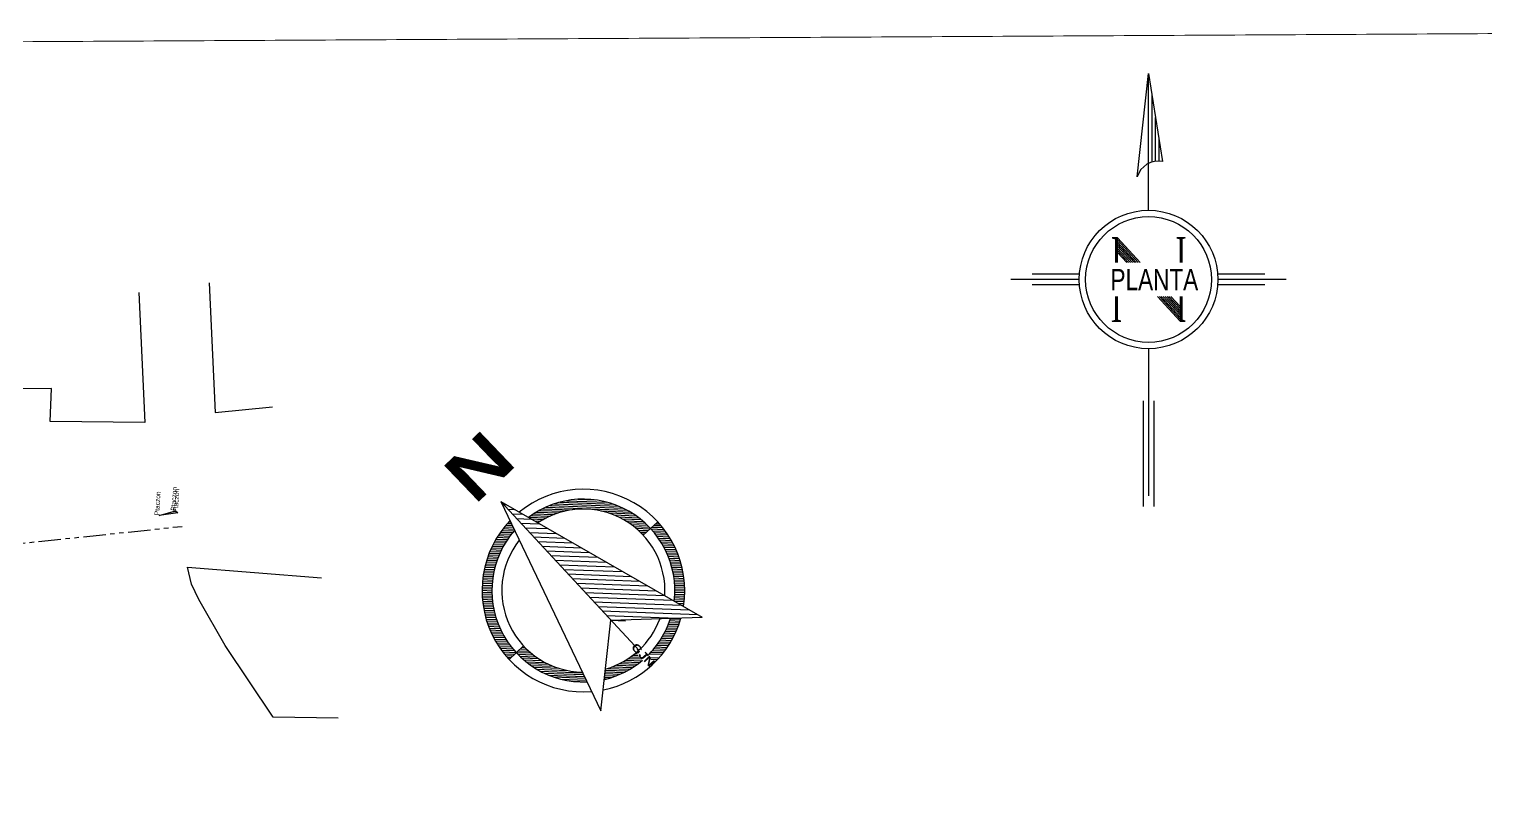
# Model space of a CAD drawing. Header units: millimetres. Extents: x -940 to 1351, y -586 to 711.
# Drawn here: x 883.4 to 1191.7, y 369.3 to 533.8 of the extents above; entities that cross this region are included whole.
import ezdxf
from ezdxf.enums import TextEntityAlignment as Align

# ---------------------------------------------------------------- set-up
doc = ezdxf.new("R2010")
doc.units = ezdxf.units.MM
doc.linetypes.add('PHANTOM2', pattern=[31.75, 15.875, -3.175, 3.175, -3.175, 3.175, -3.175])
for name, color, linetype in [('ENad-AGUJAS', 22, 'Continuous'), ('ENad-Muro y Alambres nuestro', 104, 'Continuous'), ('ENad-NORTE', 4, 'Continuous'), ('GE-Simbologia', 2, 'Continuous'), ('INTOCABLE', 6, 'Continuous'), ('RECTANGULO', 11, 'Continuous'), ('Scr Corazon', 12, 'Continuous'), ('UNIFILAR RIEL EXISTENTE', 140, 'PHANTOM2')]:
    doc.layers.add(name, color=color, linetype=linetype)
doc.styles.add('MOJON', font='TEB_____.PFB', dxfattribs={"width": 0.85, "height": 7.5})
doc.styles.get("Standard").update_dxf_attribs({"font": 'arial.ttf'})

# ---------------------------------------------------------------- blocks, each defined once
blk = doc.blocks.new('*U4')
at = {"color": 4}
for p, q in [((6411523.54, 6139171.54), (6411523.96, 6139171.14)), ((6411523.57, 6139170.2), (6411524.6, 6139169.22)), ((6411523.6, 6139168.87), (6411525.25, 6139167.29)), ((6411523.63, 6139167.53), (6411525.9, 6139165.36)), ((6411523.66, 6139166.2), (6411526.54, 6139163.44)), ((6411523.69, 6139164.86), (6411527.19, 6139161.51)), ((6411523.72, 6139163.52), (6411527.84, 6139159.58)), ((6411523.75, 6139162.19), (6411528.49, 6139157.66)), ((6411523.78, 6139160.85), (6411529.13, 6139155.73)), ((6411523.81, 6139159.51), (6411529.78, 6139153.81)), ((6411523.84, 6139158.18), (6411530.43, 6139151.88)), ((6411523.87, 6139156.84), (6411531.07, 6139149.95)), ((6411523.9, 6139155.51), (6411531.72, 6139148.03)), ((6411523.93, 6139154.17), (6411532.37, 6139146.1)), ((6411523.96, 6139152.83), (6411533.02, 6139144.17)), ((6411523.99, 6139151.5), (6411533.66, 6139142.25)), ((6411524.02, 6139150.16), (6411534.31, 6139140.32)), ((6411524.05, 6139148.83), (6411534.96, 6139138.4)), ((6411524.08, 6139147.49), (6411535.61, 6139136.47)), ((6411524.11, 6139146.15), (6411536.25, 6139134.54)), ((6411524.14, 6139144.82), (6411536.9, 6139132.62)), ((6411524.17, 6139143.48), (6411537.55, 6139130.69)), ((6411524.2, 6139142.15), (6411538.19, 6139128.76)), ((6411524.23, 6139140.81), (6411538.84, 6139126.84)), ((6411524.26, 6139139.47), (6411535.02, 6139129.18)), ((6411524.29, 6139138.14), (6411526.51, 6139136.01))]:
    blk.add_line(p, q, dxfattribs=at)
blk = doc.blocks.new('NORTE-flat-1')
at = {"color": 4}
for p, q in [((-10.71, 18.58), (-9.12, 17.07)), ((-10.36, 18.78), (-8.77, 17.26)), ((-10.01, 18.97), (-8.41, 17.43)), ((-9.66, 19.15), (-8.04, 17.61)), ((-9.3, 19.33), (-7.67, 17.77)), ((-8.93, 19.5), (-7.29, 17.93)), ((-8.56, 19.67), (-6.9, 18.08)), ((-8.18, 19.83), (-6.51, 18.23)), ((-7.79, 19.98), (-6.1, 18.37)), ((-7.4, 20.13), (-5.69, 18.5)), ((-7, 20.27), (-5.28, 18.62)), ((-6.6, 20.41), (-4.85, 18.74)), ((-6.18, 20.54), (-4.42, 18.85)), ((-5.76, 20.66), (-3.97, 18.94)), ((-5.34, 20.77), (-3.52, 19.03)), ((-4.9, 20.88), (-3.05, 19.11)), ((-4.46, 20.98), (-2.58, 19.18)), ((-4.01, 21.07), (-2.36, 19.5)), ((-3.55, 21.15), (-2.25, 19.91)), ((-3.08, 21.23), (-2.13, 20.32)), ((-2.6, 21.29), (-2.01, 20.73)), ((-2.1, 21.34), (-1.89, 21.14)), ((1.69, 19.28), (4.4, 16.69)), ((1.8, 18.66), (3.67, 16.87)), ((2.31, 19.22), (5.18, 16.47)), ((2.94, 19.13), (6.04, 16.17)), ((3.61, 19.02), (6.99, 15.79)), ((4.31, 18.87), (8.1, 15.24)), ((5.05, 18.69), (9.56, 14.38)), ((-14.71, 15.61), (-13.19, 14.16)), ((-14.43, 15.87), (-12.91, 14.42)), ((-14.15, 16.12), (-12.63, 14.67)), ((-13.86, 16.37), (-12.34, 14.92)), ((-13.57, 16.61), (-12.04, 15.16)), ((-13.27, 16.85), (-11.74, 15.39)), ((-12.97, 17.08), (-11.43, 15.62)), ((-12.66, 17.31), (-11.12, 15.84)), ((-12.35, 17.54), (-10.8, 16.06)), ((-12.03, 17.76), (-10.48, 16.28)), ((-11.71, 17.97), (-10.15, 16.48)), ((-11.38, 18.18), (-9.81, 16.68)), ((-11.04, 18.39), (-9.47, 16.88)), ((2.06, 17.88), (2.98, 17)), ((2.32, 17.11), (2.33, 17.11)), ((5.84, 18.45), (18.17, 6.66)), ((6.69, 18.16), (17.85, 7.5)), ((7.63, 17.79), (17.43, 8.42)), ((8.69, 17.29), (16.89, 9.46)), ((9.99, 16.58), (16.12, 10.72)), ((-17.44, 12.48), (-15.92, 11.02)), ((-17.22, 12.79), (-15.7, 11.33)), ((-16.99, 13.09), (-15.47, 11.63)), ((-16.76, 13.39), (-15.24, 11.94)), ((-16.52, 13.68), (-15, 12.23)), ((-16.27, 13.97), (-14.76, 12.52)), ((-16.02, 14.26), (-14.51, 12.81)), ((-15.77, 14.54), (-14.26, 13.09)), ((-15.51, 14.81), (-14, 13.37)), ((-15.25, 15.08), (-13.74, 13.64)), ((-14.98, 15.35), (-13.47, 13.9)), ((11.95, 15.23), (14.68, 12.62)), ((-19.24, 9.48), (-17.64, 7.96)), ((-19.06, 9.84), (-17.48, 8.32)), ((-18.88, 10.18), (-17.3, 8.68)), ((-18.69, 10.53), (-17.12, 9.03)), ((-18.49, 10.86), (-16.93, 9.37)), ((-18.29, 11.2), (-16.74, 9.71)), ((-18.09, 11.52), (-16.54, 10.05)), ((-17.88, 11.85), (-16.34, 10.38)), ((-17.66, 12.16), (-16.13, 10.7)), ((13.94, 10.19), (18.44, 5.88)), ((-20.45, 6.46), (-18.74, 4.83)), ((-20.32, 6.86), (-18.63, 5.24)), ((-20.18, 7.25), (-18.51, 5.65)), ((-20.04, 7.64), (-18.39, 6.05)), ((-19.89, 8.02), (-18.25, 6.45)), ((-19.74, 8.39), (-18.11, 6.84)), ((-19.58, 8.76), (-17.96, 7.22)), ((-19.41, 9.13), (-17.81, 7.59)), ((14.87, 8.78), (18.66, 5.15)), ((15.46, 7.69), (18.84, 4.46)), ((15.89, 6.76), (18.98, 3.8)), ((-21.16, 3.48), (-19.28, 1.68)), ((-21.08, 3.93), (-19.24, 2.16)), ((-21, 4.37), (-19.18, 2.63)), ((-20.9, 4.8), (-19.11, 3.09)), ((-20.8, 5.23), (-19.03, 3.53)), ((-20.69, 5.64), (-18.94, 3.97)), ((-20.57, 6.06), (-18.85, 4.41)), ((16.22, 5.92), (19.1, 3.16)), ((16.48, 5.14), (19.19, 2.55)), ((16.69, 4.42), (19.26, 1.96)), ((16.85, 3.74), (19.31, 1.39)), ((16.98, 3.09), (19.34, 0.84)), ((-21.45, 0.09), (-20.86, -0.47)), ((-21.44, 0.61), (-20.33, -0.46)), ((-21.42, 1.11), (-19.79, -0.44)), ((-21.39, 1.6), (-19.35, -0.34)), ((-21.35, 2.09), (-19.36, 0.18)), ((-21.29, 2.56), (-19.34, 0.69)), ((-21.23, 3.02), (-19.32, 1.19)), ((17.09, 2.47), (19.22, 0.43)), ((17.16, 1.88), (18.69, 0.42)), ((17.21, 1.3), (18.15, 0.41)), ((17.25, 0.75), (17.62, 0.39)), ((19.35, 0.3), (21.38, -1.64)), ((19.75, 0.44), (21.42, -1.15)), ((20.29, 0.45), (21.44, -0.64)), ((20.82, 0.47), (21.45, -0.13)), ((21.36, 0.48), (21.44, 0.4)), ((-19.34, -0.88), (-16.98, -3.14)), ((-19.3, -1.44), (-16.84, -3.79)), ((-19.26, -0.43), (-17.08, -2.52)), ((-19.25, -2.01), (-16.67, -4.47)), ((-19.18, -2.6), (-16.46, -5.2)), ((-18.73, -0.42), (-17.16, -1.92)), ((-18.19, -0.41), (-17.21, -1.34)), ((-17.66, -0.4), (-17.25, -0.79)), ((19.17, -2.66), (20.99, -4.4)), ((19.23, -2.2), (21.08, -3.96)), ((19.28, -1.72), (21.16, -3.51)), ((19.32, -1.23), (21.23, -3.06)), ((19.34, -0.73), (21.29, -2.59)), ((19.36, -0.22), (21.34, -2.12)), ((-19.09, -3.21), (-16.2, -5.98)), ((-18.97, -3.85), (-15.86, -6.82)), ((-18.82, -4.51), (-15.42, -7.76)), ((-18.64, -5.2), (-14.81, -8.87)), ((-18.42, -5.94), (-13.84, -10.32)), ((18.38, -6.08), (20.03, -7.67)), ((18.5, -5.68), (20.17, -7.28)), ((18.62, -5.28), (20.31, -6.89)), ((18.74, -4.86), (20.44, -6.49)), ((18.84, -4.44), (20.57, -6.09)), ((18.94, -4.01), (20.68, -5.68)), ((19.02, -3.57), (20.79, -5.26)), ((19.1, -3.12), (20.9, -4.83)), ((-18.15, -6.72), (-11.66, -12.92)), ((-17.82, -7.56), (-11.78, -13.33)), ((-17.39, -8.49), (-11.9, -13.75)), ((17.11, -9.06), (18.67, -10.55)), ((17.29, -8.71), (18.86, -10.21)), ((17.46, -8.35), (19.05, -9.86)), ((17.63, -7.99), (19.22, -9.51)), ((17.79, -7.62), (19.4, -9.15)), ((17.95, -7.25), (19.56, -8.79)), ((18.1, -6.86), (19.73, -8.42)), ((18.24, -6.48), (19.88, -8.05)), ((-16.84, -9.54), (-12.02, -14.16)), ((-16.04, -10.83), (-12.13, -14.57)), ((14.98, -12.25), (16.5, -13.7)), ((15.22, -11.96), (16.74, -13.41)), ((15.45, -11.66), (16.97, -13.11)), ((15.68, -11.35), (17.2, -12.81)), ((15.9, -11.04), (17.43, -12.5)), ((16.12, -10.72), (17.65, -12.19)), ((16.33, -10.4), (17.86, -11.87)), ((16.53, -10.07), (18.07, -11.55)), ((16.73, -9.74), (18.28, -11.22)), ((16.92, -9.4), (18.48, -10.89)), ((-14.47, -12.86), (-12.25, -14.98)), ((12.93, -14.48), (14.41, -15.89)), ((13.17, -14.18), (14.69, -15.63)), ((13.19, -15.25), (14.12, -16.14)), ((13.45, -13.92), (14.96, -15.37)), ((13.72, -13.66), (15.23, -15.1)), ((13.98, -13.39), (15.49, -14.83)), ((14.24, -13.11), (15.75, -14.56)), ((14.49, -12.83), (16, -14.28)), ((14.74, -12.55), (16.25, -13.99)), ((-9.02, -17.02), (-8.78, -17.25)), ((-8.73, -16.77), (-7.7, -17.76)), ((-8.45, -16.52), (-6.76, -18.14)), ((-8.16, -16.27), (-5.9, -18.43)), ((-7.88, -16.02), (-5.11, -18.67)), ((-7.59, -15.77), (-4.36, -18.86)), ((-7.07, -15.75), (-3.66, -19.01)), ((-6.1, -16.15), (-2.99, -19.12)), ((-5.24, -16.45), (-2.35, -19.21)), ((-4.46, -16.68), (-1.74, -19.28)), ((-3.72, -16.86), (-1.14, -19.32)), ((-3.03, -17), (-0.57, -19.35)), ((-2.37, -17.1), (-0.33, -19.05)), ((-1.75, -17.17), (-0.34, -18.52)), ((-1.15, -17.23), (-0.41, -17.93)), ((-0.57, -17.25), (-0.36, -17.46)), ((6.07, -18.38), (7.76, -19.99)), ((6.48, -18.24), (8.15, -19.84)), ((6.87, -18.1), (8.53, -19.68)), ((7.26, -17.94), (8.9, -19.51)), ((7.64, -17.78), (9.27, -19.34)), ((8.01, -17.62), (9.63, -19.16)), ((8.38, -17.45), (9.99, -18.98)), ((8.74, -17.27), (10.34, -18.79)), ((9.1, -17.09), (10.68, -18.6)), ((9.45, -16.9), (11.02, -18.4)), ((9.79, -16.7), (11.35, -18.2)), ((13.45, -16.02), (13.84, -16.39)), ((0.48, -21.4), (0.52, -21.44)), ((0.81, -21.19), (1.05, -21.42)), ((1.02, -20.34), (2.07, -21.35)), ((1.13, -20.98), (1.57, -21.39)), ((1.21, -20), (2.56, -21.29)), ((1.56, -19.29), (3.51, -21.16)), ((2.06, -19.25), (3.97, -21.08)), ((2.54, -19.19), (4.42, -20.99)), ((3.02, -19.12), (4.87, -20.89)), ((3.48, -19.04), (5.3, -20.78)), ((3.94, -18.95), (5.73, -20.67)), ((4.38, -18.85), (6.15, -20.55)), ((4.82, -18.75), (6.57, -20.42)), ((5.24, -18.63), (6.97, -20.28)), ((5.66, -18.51), (7.37, -20.14))]:
    blk.add_line(p, q, dxfattribs=at)
at = {"color": 2}
blk.add_line((-21.44, -0.44), (-21.4, -0.48), dxfattribs=at)
at = {"layer": 'ENad-NORTE', "color": 4}
for p, q in [((0.39, -17.32), (-0.58, 25.73)), ((-0.58, 25.73), (15.08, -20.86)), ((17.26, 0.39), (21.44, 0.48)), ((-21.44, -0.48), (-17.26, -0.39)), ((0.48, -21.44), (0.47, -21.19))]:
    blk.add_line(p, q, dxfattribs=at)
blk.add_lwpolyline([(-0.58, 25.73), (-14.13, -21.51), (0.19, -8.57), (15.08, -20.86)], dxfattribs=at)
for radius, start, end in [(21.45, 94.8875, 233.1034), (19.36, 97.2697, 230.7211), (21.45, 309.4634, 87.6792), (19.36, 311.8456, 85.297), (17.26, 100.2927, 227.6982), (17.26, 314.8686, 82.274), (17.26, 244.6232, 297.9435), (21.45, 239.8875, 302.6792), (19.36, 241.9802, 268.8221), (19.36, 272.9416, 300.5865)]:
    blk.add_arc((0, 0), radius, start, end, dxfattribs=at)
blk.add_blockref('*U4', (-6411524.1, -6139146.71), dxfattribs=at)
at = {"layer": 'ENad-NORTE', "style": 'MOJON', "width": 1.25}
blk.add_text('N', height=10.58, rotation=2.1855, dxfattribs=at).set_placement((-5.26, 28.72))
at = {"layer": 'ENad-NORTE', "color": 4, "style": 'MOJON', "width": 1.25}
blk.add_text('GJN', height=1.693, rotation=272.1855, dxfattribs=at).set_placement((-0.54, -15.69))
blk = doc.blocks.new('*U84')
for p, q in [((-1.34, 12.12), (0, 24.35)), ((0, 24.35), (1.66, 13.95)), ((0, 8.18), (0, 24.35)), ((0.42, 13.88), (0.42, 21.75)), ((0.83, 13.97), (0.83, 19.15)), ((1.25, 13.99), (1.25, 16.55)), ((-3.66, 4.93), (-4.28, 4.93)), ((-4.28, 4.93), (-3.91, 4.81)), ((-3.91, 4.81), (-3.91, 2)), ((-3.78, 4.93), (-3.78, 2)), ((-3.66, 4.93), (-0.99, 2)), ((-3.66, 2), (-3.66, 4.93)), ((-3.66, 4.68), (-1.22, 2)), ((-3.66, 4.43), (-1.45, 2)), ((-3.66, 4.18), (-1.67, 2)), ((-3.66, 3.93), (-1.9, 2)), ((-3.66, 3.68), (-2.13, 2)), ((3.34, 4.93), (3.72, 4.81)), ((4.34, 4.93), (3.34, 4.93)), ((3.72, 4.93), (3.72, 2)), ((3.84, 4.93), (3.84, 2)), ((4.34, 4.93), (3.97, 4.81)), ((3.97, 2), (3.97, 4.93)), ((-3.66, 3.43), (-2.35, 2)), ((-3.66, 3.18), (-2.58, 2)), ((-8.18, 0), (-16.25, 0)), ((-8.15, 0.62), (-13.75, 0.62)), ((13.75, 0.62), (8.15, 0.62)), ((-8.15, -0.62), (-13.75, -0.62)), ((13.75, -0.62), (8.15, -0.62)), ((16.25, 0), (8.18, 0)), ((-3.91, -2), (-3.91, -4.94)), ((-3.78, -2), (-3.78, -4.94)), ((-3.66, -4.94), (-3.66, -2)), ((1.05, -2), (3.72, -4.94)), ((1.28, -2), (3.72, -4.69)), ((1.5, -2), (3.72, -4.44)), ((1.73, -2), (3.72, -4.19)), ((1.96, -2), (3.72, -3.94)), ((2.18, -2), (3.72, -3.69)), ((2.41, -2), (3.72, -3.44)), ((2.64, -2), (3.72, -3.19)), ((3.72, -2), (3.72, -4.94)), ((3.84, -2), (3.84, -4.94)), ((3.97, -4.82), (3.97, -2)), ((-4.28, -4.94), (-3.91, -4.82)), ((-4.28, -4.94), (-3.28, -4.94)), ((-3.28, -4.94), (-3.66, -4.82)), ((3.72, -4.94), (4.34, -4.94)), ((4.34, -4.94), (3.97, -4.82)), ((0, -8.18), (0, -25.58)), ((-0.62, -14.35), (-0.62, -26.83)), ((0.62, -14.35), (0.62, -26.83))]:
    blk.add_line(p, q)
for radius in [8.18, 7.43]:
    blk.add_circle((0, 0), radius)
blk.add_arc((1.18, 11.37), 2.63, 79.3384, 163.3906)
at = {"width": 0.750175}
blk.add_text('PLANTA', height=2.5, dxfattribs=at).set_placement((-4.49, -1.26), (5.86, -1.26), align=Align.FIT)

msp = doc.modelspace()

# ---------------------------------------------------------------- hatches: boundary and pattern name
at = {"layer": 'ENad-AGUJAS'}
h = msp.add_hatch(color=27, dxfattribs=at)
h.set_gradient(color1=(141, 85, 42), one_color=1, tint=1)
h.paths.add_polyline_path([(914.389, 431.745), (914.917, 431.345), (910.952, 430.798)])

# ---------------------------------------------------------------- linework, layer by layer
msp.add_lwpolyline([(914.389, 431.745), (914.917, 431.345), (910.952, 430.798)], close=True, dxfattribs=at)
at = {"layer": 'ENad-Muro y Alambres nuestro', "ltscale": 2}
for points in [[(906.65, 477.969), (907.96, 450.487), (887.88, 450.663), (888.183, 457.696), (842.194, 457.379)], [(921.508, 480.025), (922.818, 452.543), (934.928, 453.807)], [(948.866, 387.851), (935.099, 388.068), (924.921, 403.234), (919.341, 412.948), (917.79, 416.218), (916.943, 419.841), (945.283, 417.596)]]:
    msp.add_lwpolyline(points, dxfattribs=at)
at = {"layer": 'RECTANGULO', "const_width": 0.2}
msp.add_lwpolyline([(-46.937, 526.003), (1348.07, 533.678), (1351.076, -12.666), (-43.932, -20.341), (-46.937, 526.003)], dxfattribs=at)
msp.add_lwpolyline([(-46.937, 526.003), (1348.07, 533.678), (1351.076, -12.666), (-43.932, -20.341), (-46.937, 526.003)], dxfattribs=at)
msp.add_lwpolyline([(-46.937, 526.003), (1348.07, 533.678), (1351.076, -12.666), (-43.932, -20.341), (-46.937, 526.003)], dxfattribs=at)
msp.add_lwpolyline([(-46.937, 526.003), (1348.07, 533.678), (1351.076, -12.666), (-43.932, -20.341), (-46.937, 526.003)], dxfattribs=at)
msp.add_lwpolyline([(-46.937, 526.003), (1348.07, 533.678), (1351.076, -12.666), (-43.932, -20.341), (-46.937, 526.003)], dxfattribs=at)
msp.add_lwpolyline([(-46.937, 526.003), (1348.07, 533.678), (1351.076, -12.666), (-43.932, -20.341), (-46.937, 526.003)], dxfattribs=at)
msp.add_lwpolyline([(-46.937, 526.003), (1348.07, 533.678), (1351.076, -12.666), (-43.932, -20.341), (-46.937, 526.003)], dxfattribs=at)
at = {"layer": 'UNIFILAR RIEL EXISTENTE', "ltscale": 0.3}
msp.add_line((819.133, 418.25), (915.817, 428.468), dxfattribs=at)

# ---------------------------------------------------------------- block references
at = {"layer": 'GE-Simbologia', "xscale": 1.792000000015832, "yscale": 1.792000000015832, "zscale": 1.792000000015832}
msp.add_blockref('*U84', (1120.35, 480.746), dxfattribs=at)
at = {"layer": 'INTOCABLE', "rotation": 41.55050730889587}
msp.add_blockref('NORTE-flat-1', (1000.736, 414.869), dxfattribs=at)

# ---------------------------------------------------------------- texts
at = {"layer": 'Scr Corazon'}
for p in [(910.952, 430.798), (914.389, 431.745), (914.917, 431.345)]:
    msp.add_text('Ptaczon', height=1, rotation=86.55051, dxfattribs=at).set_placement(p)

doc.saveas('drawing.dxf')
